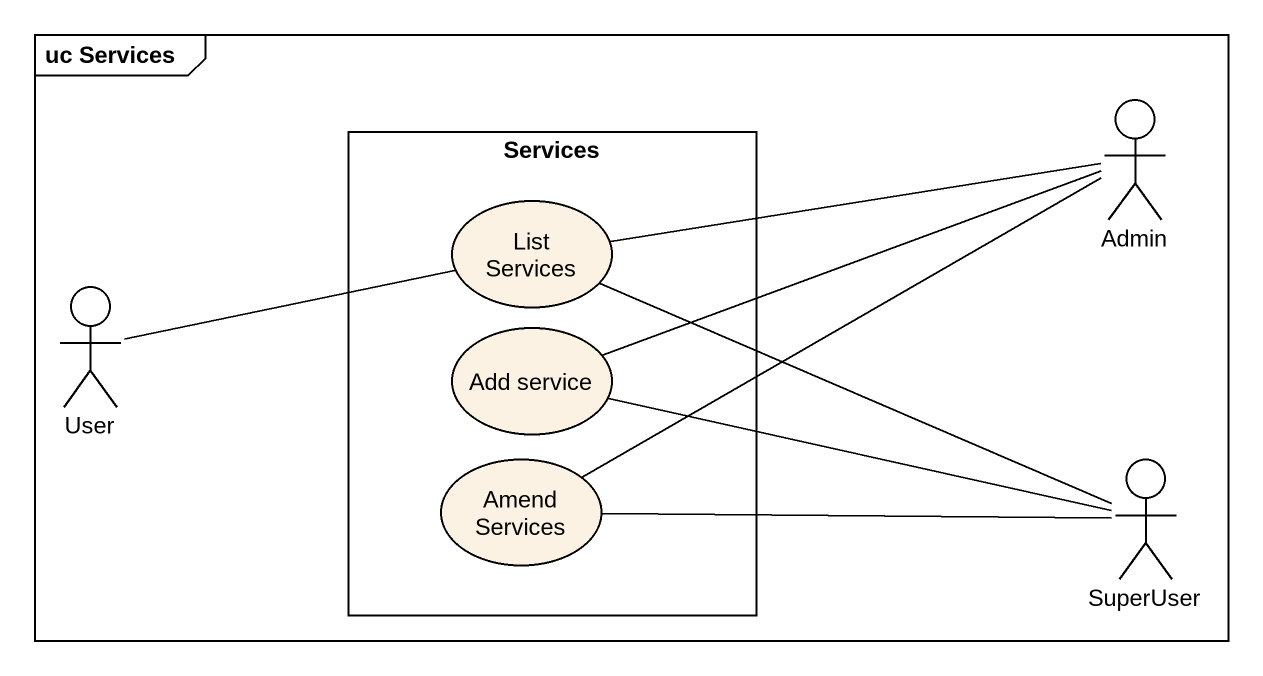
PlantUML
@startuml
mainframe uc Services
rectangle Services {
  usecase "List Services" as List_Services
  usecase "Add service" as Add_service
  usecase "Amend Services" as Amend_Services
}
actor Admin
actor User
actor SuperUser
Admin -left- List_Services
Admin -left- Add_service
Admin -left- Amend_Services
List_Services -right- SuperUser
User -right- List_Services
Add_service -right- SuperUser
Amend_Services -right- SuperUser
@enduml
